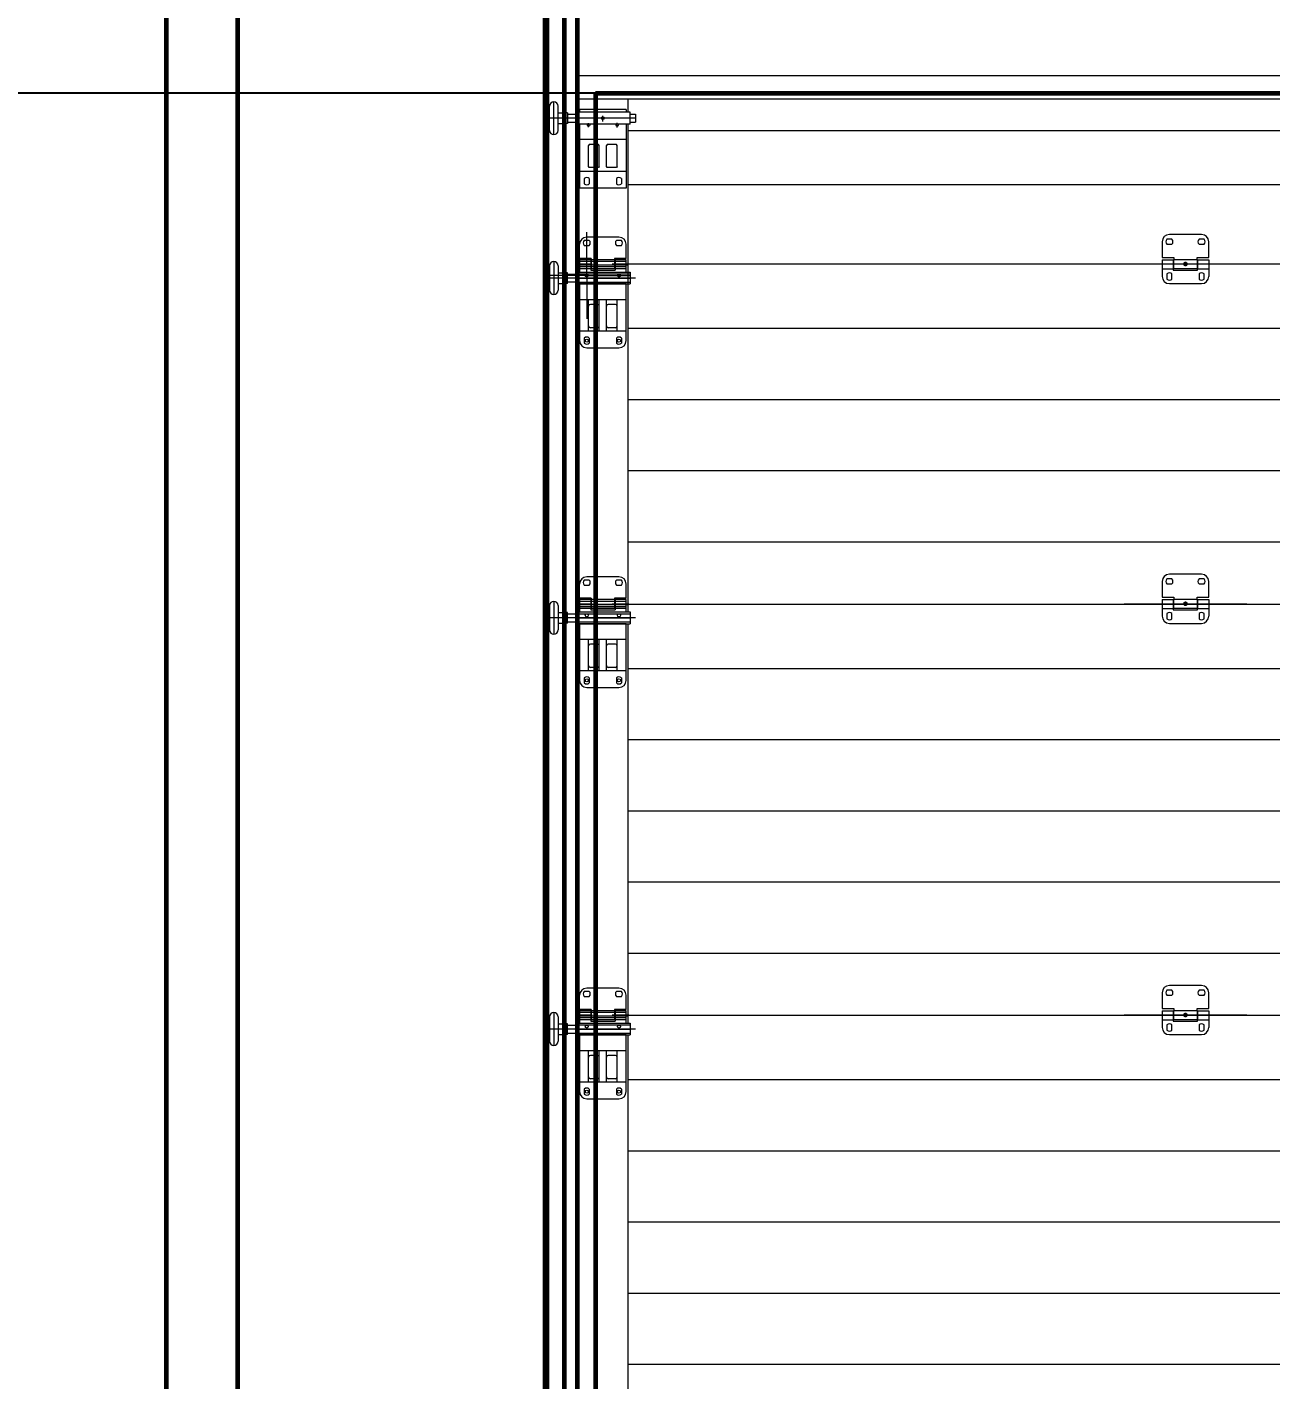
# Model space of a CAD drawing. Header units: millimetres. Extents: x 0 to 1680, y 0 to 594.
# Drawn here: x 220.8 to 286, y 412 to 482.9 of the extents above; entities that cross this region are included whole.
import ezdxf

# ---------------------------------------------------------------- set-up
doc = ezdxf.new("R2010")
doc.units = ezdxf.units.MM
for name, pattern in [('K5LT_AXLED', [19.5, 15, -1.5, 1.5, -1.5]), ('K5LT_BASIC', [0]), ('K5LT_THIN', [0]), ('K5LT_THIN_INCLUDED_TO_HATCHING', [0])]:
    doc.linetypes.add(name, pattern=pattern)
doc.layers.add('Системный слой', color=7, linetype='Continuous')
doc.styles.add('KDIMTEXTSTYLE', font='GOST_AU.SHX', dxfattribs={"width": 0.96, "oblique": 15, "height": 5})
doc.dimstyles.new('KDIMSTYLE (0.03)', dxfattribs={"dimtxt": 5, "dimasz": 1, "dimexe": 2, "dimexo": 0, "dimgap": 1, "dimtad": 1, "dimlfac": 40, "dimtxsty": 'KDIMTEXTSTYLE', "dimsah": 1, "dimcen": 0, "dimdle": 1, "dimadec": 0, "dimazin": 0, "dimtfac": 0.667, "dimtmove": 0, "dimatfit": 3, "dimfxl": 1, "dimtvp": 1, "dimtolj": 1, "dimtzin": 0, "dimarcsym": 0})

# ---------------------------------------------------------------- blocks, each defined once
blk = doc.blocks.new('KDIMARROW_01')
at = {"layer": 'Системный слой'}
blk.add_hatch(color=0, dxfattribs=at).paths.add_polyline_path([(0, 0), (-5, 0.658), (-4.5, 0), (-5, -0.658)])
at = {"layer": 'Системный слой', "color": 0, "linetype": 'K5LT_THIN', "lineweight": 18}
for p, q in [((-4.5, 0), (-5, 0.658)), ((-5, 0.658), (0, 0)), ((0, 0), (-5, -0.658)), ((-5, -0.658), (-4.5, 0)), ((0, 0), (-1, 0))]:
    blk.add_line(p, q, dxfattribs=at)
blk = doc.blocks.new('U40')
at = {"layer": 'Системный слой', "color": 30, "linetype": 'K5LT_AXLED', "lineweight": 18, "true_color": 0xff8000}
for q in [(250.138, 472.185), (247.872, 469.918), (252.405, 469.918), (250.138, 467.652)]:
    blk.add_line((250.138, 469.918), q, dxfattribs=at)
blk = doc.blocks.new('U818')
at = {"layer": 'Системный слой', "color": 7, "linetype": 'K5LT_THIN_INCLUDED_TO_HATCHING', "lineweight": 18}
for p, q in [((250.795, 449.192), (250.795, 450.835)), ((251.17, 449.192), (251.17, 450.835))]:
    blk.add_line(p, q, dxfattribs=at)
blk = doc.blocks.new('U819')
at = {"layer": 'Системный слой', "color": 7, "linetype": 'K5LT_THIN_INCLUDED_TO_HATCHING', "lineweight": 18}
for p, q in [((250.232, 449.192), (250.232, 450.835)), ((251.732, 449.192), (251.732, 450.835))]:
    blk.add_line(p, q, dxfattribs=at)
blk = doc.blocks.new('U817')
at = {"layer": 'Системный слой', "color": 7, "linetype": 'K5LT_THIN_INCLUDED_TO_HATCHING', "lineweight": 18}
for p, q in [((251.826, 454.121), (250.138, 454.121)), ((249.763, 452.996), (249.763, 453.746)), ((250.272, 453.953), (250.004, 453.953)), ((250.004, 453.69), (250.272, 453.69)), ((251.96, 453.953), (251.692, 453.953)), ((251.692, 453.69), (251.96, 453.69)), ((252.201, 452.996), (252.201, 453.746)), ((248.188, 452.612), (248.188, 451.337)), ((248.413, 452.837), (248.413, 451.112)), ((248.638, 452.612), (248.638, 451.337)), ((250.43, 452.696), (249.581, 452.696)), ((249.651, 452.668), (252.276, 452.668)), ((250.363, 452.996), (249.763, 452.996)), ((249.763, 452.931), (249.763, 452.284)), ((250.345, 452.931), (249.763, 452.931)), ((250.345, 452.837), (249.763, 452.837)), ((250.345, 452.556), (249.763, 452.556)), ((250.345, 452.931), (250.345, 452.384)), ((252.201, 452.837), (250.345, 452.837)), ((250.363, 452.837), (250.345, 452.837)), ((252.201, 452.556), (250.345, 452.556)), ((250.363, 452.556), (250.345, 452.556)), ((250.363, 452.996), (250.363, 452.462)), ((251.601, 452.931), (250.363, 452.931)), ((252.342, 452.696), (251.476, 452.696)), ((252.201, 452.996), (251.601, 452.996)), ((251.601, 452.996), (251.601, 452.462)), ((251.62, 452.837), (251.601, 452.837)), ((251.62, 452.556), (251.601, 452.556)), ((252.201, 452.931), (251.62, 452.931)), ((251.62, 452.931), (251.62, 452.384)), ((252.201, 452.284), (252.201, 452.931)), ((252.688, 451.975), (248.188, 451.975)), ((248.638, 452.256), (248.882, 452.256)), ((249.126, 452.256), (248.882, 452.256)), ((249.126, 451.693), (249.126, 452.256)), ((249.126, 452.181), (249.557, 452.181)), ((249.557, 452.284), (249.557, 451.665)), ((249.557, 452.284), (252.407, 452.284)), ((249.557, 452.19), (252.407, 452.19)), ((249.557, 451.975), (252.407, 451.975)), ((250.345, 452.462), (249.763, 452.462)), ((250.345, 452.384), (251.62, 452.384)), ((251.601, 452.462), (250.363, 452.462)), ((252.201, 452.462), (251.62, 452.462)), ((252.407, 452.284), (252.407, 451.665)), ((248.638, 451.693), (248.882, 451.693)), ((249.126, 451.693), (248.882, 451.693)), ((249.126, 451.768), (249.557, 451.768)), ((249.557, 451.759), (252.407, 451.759)), ((249.557, 451.665), (252.407, 451.665)), ((252.201, 451.665), (249.763, 451.665)), ((249.763, 451.665), (249.763, 448.693)), ((252.201, 448.693), (252.201, 451.665)), ((252.201, 450.835), (249.763, 450.835)), ((250.701, 450.597), (250.326, 450.597)), ((251.638, 450.597), (251.263, 450.597)), ((252.201, 449.192), (249.763, 449.192)), ((250.701, 449.373), (250.326, 449.373)), ((251.638, 449.373), (251.263, 449.373)), ((250.007, 448.827), (250.007, 448.559)), ((250.138, 448.318), (251.826, 448.318)), ((250.27, 448.827), (250.27, 448.559)), ((251.695, 448.827), (251.695, 448.559)), ((251.957, 448.827), (251.957, 448.559))]:
    blk.add_line(p, q, dxfattribs=at)
for centre in [(250.138, 452.106), (251.826, 452.106), (250.138, 448.693), (251.826, 448.693)]:
    blk.add_circle(centre, 0.0788, dxfattribs=at)
for centre, radius, start, end in [((250.138, 453.746), 0.375, 90, 180), ((251.826, 453.746), 0.375, 0, 90), ((250.138, 453.821), 0.187, 135.573, 224.427), ((250.138, 453.821), 0.187, 315.573, 44.427), ((251.826, 453.821), 0.187, 135.573, 224.427), ((251.826, 453.821), 0.187, 315.573, 44.427), ((248.413, 452.612), 0.225, 0, 180), ((248.413, 451.337), 0.225, 180, 0), ((248.413, 451.337), 0.225, 180, 0), ((250.326, 450.503), 0.0937, 90, 180), ((250.701, 450.503), 0.0938, 0, 90), ((251.263, 450.503), 0.0937, 90, 180), ((251.638, 450.503), 0.0938, 0, 90), ((250.326, 449.467), 0.0938, 180, 270), ((250.701, 449.467), 0.0938, 270, 0), ((251.263, 449.467), 0.0938, 180, 270), ((251.638, 449.467), 0.0938, 270, 0), ((250.138, 448.693), 0.375, 180, 270), ((250.138, 448.693), 0.188, 45.573, 134.427), ((250.138, 448.693), 0.187, 225.573, 314.427), ((251.826, 448.693), 0.188, 45.573, 134.427), ((251.826, 448.693), 0.187, 225.573, 314.427), ((251.826, 448.693), 0.375, 270, 0)]:
    blk.add_arc(centre, radius, start, end, dxfattribs=at)
at = {"layer": 'Системный слой'}
for name in ['U819', 'U818']:
    blk.add_blockref(name, (0, 0), dxfattribs=at)
blk = doc.blocks.new('U821')
at = {"layer": 'Системный слой', "color": 7, "linetype": 'K5LT_THIN_INCLUDED_TO_HATCHING', "lineweight": 18}
for p, q in [((250.795, 427.629), (250.795, 429.273)), ((251.17, 427.629), (251.17, 429.273))]:
    blk.add_line(p, q, dxfattribs=at)
blk = doc.blocks.new('U822')
at = {"layer": 'Системный слой', "color": 7, "linetype": 'K5LT_THIN_INCLUDED_TO_HATCHING', "lineweight": 18}
for p, q in [((250.232, 427.629), (250.232, 429.273)), ((251.732, 427.629), (251.732, 429.273))]:
    blk.add_line(p, q, dxfattribs=at)
blk = doc.blocks.new('U820')
at = {"layer": 'Системный слой', "color": 7, "linetype": 'K5LT_THIN_INCLUDED_TO_HATCHING', "lineweight": 18}
for p, q in [((249.763, 431.434), (249.763, 432.184)), ((250.272, 432.39), (250.004, 432.39)), ((250.004, 432.128), (250.272, 432.128)), ((251.826, 432.559), (250.138, 432.559)), ((251.96, 432.39), (251.692, 432.39)), ((251.692, 432.128), (251.96, 432.128)), ((252.201, 431.434), (252.201, 432.184)), ((248.413, 431.275), (248.413, 429.55)), ((250.363, 431.434), (249.763, 431.434)), ((249.763, 431.368), (249.763, 430.721)), ((250.345, 431.368), (249.763, 431.368)), ((250.345, 431.275), (249.763, 431.275)), ((250.345, 431.368), (250.345, 430.822)), ((252.201, 431.275), (250.345, 431.275)), ((250.363, 431.275), (250.345, 431.275)), ((250.363, 431.434), (250.363, 430.9)), ((251.601, 431.368), (250.363, 431.368)), ((252.201, 431.434), (251.601, 431.434)), ((251.601, 431.434), (251.601, 430.9)), ((251.62, 431.275), (251.601, 431.275)), ((252.201, 431.368), (251.62, 431.368)), ((251.62, 431.368), (251.62, 430.822)), ((252.201, 430.721), (252.201, 431.368)), ((248.188, 431.05), (248.188, 429.775)), ((248.638, 431.05), (248.638, 429.775)), ((248.638, 430.693), (248.882, 430.693)), ((249.126, 430.693), (248.882, 430.693)), ((249.126, 430.131), (249.126, 430.693)), ((249.126, 430.618), (249.557, 430.618)), ((249.557, 430.721), (249.557, 430.103)), ((249.557, 430.721), (252.407, 430.721)), ((249.557, 430.628), (252.407, 430.628)), ((250.43, 431.134), (249.581, 431.134)), ((249.651, 431.106), (252.276, 431.106)), ((250.345, 430.993), (249.763, 430.993)), ((250.345, 430.9), (249.763, 430.9)), ((252.201, 430.993), (250.345, 430.993)), ((250.363, 430.993), (250.345, 430.993)), ((250.345, 430.822), (251.62, 430.822)), ((251.601, 430.9), (250.363, 430.9)), ((252.342, 431.134), (251.476, 431.134)), ((251.62, 430.993), (251.601, 430.993)), ((252.201, 430.9), (251.62, 430.9)), ((252.407, 430.721), (252.407, 430.103)), ((252.688, 430.412), (248.188, 430.412)), ((248.638, 430.131), (248.882, 430.131)), ((249.126, 430.131), (248.882, 430.131)), ((249.126, 430.206), (249.557, 430.206)), ((249.557, 430.412), (252.407, 430.412)), ((249.557, 430.196), (252.407, 430.196)), ((249.557, 430.103), (252.407, 430.103)), ((252.201, 430.103), (249.763, 430.103)), ((249.763, 430.103), (249.763, 427.131)), ((252.201, 427.131), (252.201, 430.103)), ((252.201, 429.273), (249.763, 429.273)), ((250.701, 429.034), (250.326, 429.034)), ((251.638, 429.034), (251.263, 429.034)), ((250.701, 427.81), (250.326, 427.81)), ((251.638, 427.81), (251.263, 427.81)), ((252.201, 427.629), (249.763, 427.629)), ((250.007, 427.265), (250.007, 426.997)), ((250.27, 427.265), (250.27, 426.997)), ((251.695, 427.265), (251.695, 426.997)), ((251.957, 427.265), (251.957, 426.997)), ((250.138, 426.756), (251.826, 426.756))]:
    blk.add_line(p, q, dxfattribs=at)
for centre in [(250.138, 430.543), (251.826, 430.543), (250.138, 427.131), (251.826, 427.131)]:
    blk.add_circle(centre, 0.0788, dxfattribs=at)
for centre, radius, start, end in [((250.138, 432.184), 0.375, 90, 180), ((250.138, 432.259), 0.187, 135.573, 224.427), ((250.138, 432.259), 0.187, 315.573, 44.427), ((251.826, 432.259), 0.187, 135.573, 224.427), ((251.826, 432.184), 0.375, 0, 90), ((251.826, 432.259), 0.187, 315.573, 44.427), ((248.413, 431.05), 0.225, 0, 180), ((248.413, 429.775), 0.225, 180, 0), ((248.413, 429.775), 0.225, 180, 0), ((250.326, 428.94), 0.0937, 90, 180), ((250.701, 428.94), 0.0938, 0, 90), ((251.263, 428.94), 0.0937, 90, 180), ((251.638, 428.94), 0.0938, 0, 90), ((250.326, 427.904), 0.0938, 180, 270), ((250.701, 427.904), 0.0938, 270, 0), ((251.263, 427.904), 0.0938, 180, 270), ((251.638, 427.904), 0.0938, 270, 0), ((250.138, 427.131), 0.375, 180, 270), ((250.138, 427.131), 0.188, 45.573, 134.427), ((251.826, 427.131), 0.188, 45.573, 134.427), ((251.826, 427.131), 0.375, 270, 0), ((250.138, 427.131), 0.187, 225.573, 314.427), ((251.826, 427.131), 0.187, 225.573, 314.427)]:
    blk.add_arc(centre, radius, start, end, dxfattribs=at)
at = {"layer": 'Системный слой'}
for name in ['U822', 'U821']:
    blk.add_blockref(name, (0, 0), dxfattribs=at)
blk = doc.blocks.new('U827')
at = {"layer": 'Системный слой', "color": 7, "linetype": 'K5LT_THIN_INCLUDED_TO_HATCHING', "lineweight": 18}
for p, q in [((250.795, 467.004), (250.795, 468.648)), ((251.17, 467.004), (251.17, 468.648))]:
    blk.add_line(p, q, dxfattribs=at)
blk = doc.blocks.new('U828')
at = {"layer": 'Системный слой', "color": 7, "linetype": 'K5LT_THIN_INCLUDED_TO_HATCHING', "lineweight": 18}
for p, q in [((250.232, 467.004), (250.232, 468.648)), ((251.732, 467.004), (251.732, 468.648))]:
    blk.add_line(p, q, dxfattribs=at)
blk = doc.blocks.new('U826')
at = {"layer": 'Системный слой', "color": 7, "linetype": 'K5LT_THIN_INCLUDED_TO_HATCHING', "lineweight": 18}
for p, q in [((250.272, 471.765), (250.004, 471.765)), ((251.826, 471.934), (250.138, 471.934)), ((251.96, 471.765), (251.692, 471.765)), ((249.763, 470.809), (249.763, 471.559)), ((250.004, 471.503), (250.272, 471.503)), ((251.692, 471.503), (251.96, 471.503)), ((252.201, 470.809), (252.201, 471.559)), ((248.188, 470.425), (248.188, 469.15)), ((248.413, 470.65), (248.413, 468.925)), ((248.638, 470.425), (248.638, 469.15)), ((250.43, 470.509), (249.581, 470.509)), ((249.651, 470.481), (252.276, 470.481)), ((250.363, 470.809), (249.763, 470.809)), ((249.763, 470.743), (249.763, 470.096)), ((250.345, 470.743), (249.763, 470.743)), ((250.345, 470.65), (249.763, 470.65)), ((250.345, 470.368), (249.763, 470.368)), ((250.345, 470.275), (249.763, 470.275)), ((250.345, 470.743), (250.345, 470.197)), ((252.201, 470.65), (250.345, 470.65)), ((250.363, 470.65), (250.345, 470.65)), ((252.201, 470.368), (250.345, 470.368)), ((250.363, 470.368), (250.345, 470.368)), ((250.363, 470.809), (250.363, 470.275)), ((251.601, 470.743), (250.363, 470.743)), ((251.601, 470.275), (250.363, 470.275)), ((252.342, 470.509), (251.476, 470.509)), ((252.201, 470.809), (251.601, 470.809)), ((251.601, 470.809), (251.601, 470.275)), ((251.62, 470.65), (251.601, 470.65)), ((251.62, 470.368), (251.601, 470.368)), ((252.201, 470.743), (251.62, 470.743)), ((251.62, 470.743), (251.62, 470.197)), ((252.201, 470.275), (251.62, 470.275)), ((252.201, 470.096), (252.201, 470.743)), ((252.688, 469.787), (248.188, 469.787)), ((248.638, 470.068), (248.882, 470.068)), ((249.126, 470.068), (248.882, 470.068)), ((249.126, 469.506), (249.126, 470.068)), ((249.126, 469.993), (249.557, 469.993)), ((249.126, 469.581), (249.557, 469.581)), ((249.557, 470.096), (249.557, 469.478)), ((249.557, 470.096), (252.407, 470.096)), ((249.557, 470.003), (252.407, 470.003)), ((249.557, 469.787), (252.407, 469.787)), ((249.557, 469.571), (252.407, 469.571)), ((250.345, 470.197), (251.62, 470.197)), ((252.407, 470.096), (252.407, 469.478)), ((248.638, 469.506), (248.882, 469.506)), ((249.126, 469.506), (248.882, 469.506)), ((249.557, 469.478), (252.407, 469.478)), ((252.201, 469.478), (249.763, 469.478)), ((249.763, 469.478), (249.763, 466.506)), ((252.201, 466.506), (252.201, 469.478)), ((252.201, 468.648), (249.763, 468.648)), ((250.701, 468.409), (250.326, 468.409)), ((251.638, 468.409), (251.263, 468.409)), ((252.201, 467.004), (249.763, 467.004)), ((250.701, 467.185), (250.326, 467.185)), ((251.638, 467.185), (251.263, 467.185)), ((250.007, 466.64), (250.007, 466.372)), ((250.138, 466.131), (251.826, 466.131)), ((250.27, 466.64), (250.27, 466.372)), ((251.695, 466.64), (251.695, 466.372)), ((251.957, 466.64), (251.957, 466.372))]:
    blk.add_line(p, q, dxfattribs=at)
for centre in [(250.138, 469.918), (251.826, 469.918), (250.138, 466.506), (251.826, 466.506)]:
    blk.add_circle(centre, 0.0788, dxfattribs=at)
for centre, radius, start, end in [((250.138, 471.559), 0.375, 90, 180), ((250.138, 471.634), 0.187, 135.573, 224.427), ((250.138, 471.634), 0.187, 315.573, 44.427), ((251.826, 471.634), 0.187, 135.573, 224.427), ((251.826, 471.559), 0.375, 0, 90), ((251.826, 471.634), 0.187, 315.573, 44.427), ((248.413, 470.425), 0.225, 0, 180), ((248.413, 469.15), 0.225, 180, 0), ((248.413, 469.15), 0.225, 180, 0), ((250.326, 468.315), 0.0937, 90, 180), ((250.701, 468.315), 0.0938, 0, 90), ((251.263, 468.315), 0.0937, 90, 180), ((251.638, 468.315), 0.0938, 0, 90), ((250.326, 467.279), 0.0938, 180, 270), ((250.701, 467.279), 0.0938, 270, 0), ((251.263, 467.279), 0.0938, 180, 270), ((251.638, 467.279), 0.0938, 270, 0), ((250.138, 466.506), 0.375, 180, 270), ((250.138, 466.506), 0.188, 45.573, 134.427), ((250.138, 466.506), 0.187, 225.573, 314.427), ((251.826, 466.506), 0.188, 45.573, 134.427), ((251.826, 466.506), 0.187, 225.573, 314.427), ((251.826, 466.506), 0.375, 270, 0)]:
    blk.add_arc(centre, radius, start, end, dxfattribs=at)
at = {"layer": 'Системный слой'}
for name in ['U828', 'U827']:
    blk.add_blockref(name, (0, 0), dxfattribs=at)

msp = doc.modelspace()

# ---------------------------------------------------------------- linework, layer by layer
at = {"layer": 'Системный слой', "color": 5, "linetype": 'K5LT_BASIC', "lineweight": 60, "true_color": 0x0000ff}
for p, q in [((228.0884, 576.26284), (228.0884, 381.97534)), ((231.8384, 385.72534), (231.8384, 572.51284)), ((247.9634, 389.93578), (247.9634, 565.95034)), ((248.0384, 565.95034), (248.0384, 389.93578)), ((248.9759, 390.02559), (248.9759, 565.95034)), ((249.6509, 390.02559), (249.6509, 565.95034)), ((250.5884, 479.47534), (344.3384, 479.47534)), ((250.5884, 479.47534), (250.5884, 385.72534))]:
    msp.add_line(p, q, dxfattribs=at)
at = {"layer": 'Системный слой', "color": 7, "linetype": 'K5LT_THIN_INCLUDED_TO_HATCHING', "lineweight": 18}
for p, q in [((249.6509, 480.41287), (261.10538, 480.41284)), ((249.6509, 480.41287), (249.6509, 452.28396)), ((261.10538, 480.41284), (327.22852, 480.41284)), ((248.1884, 477.53145), (248.1884, 478.80645)), ((248.4134, 477.30645), (248.4134, 479.03145)), ((248.6384, 477.53145), (248.6384, 478.80645)), ((249.6509, 479.17534), (261.10538, 479.17534)), ((252.31447, 478.48786), (252.31447, 479.17534)), ((261.10538, 479.17534), (327.22852, 479.17534)), ((252.6884, 478.16895), (248.1884, 478.16895)), ((248.6384, 478.4502), (248.9759, 478.4502)), ((249.1259, 478.4502), (248.9759, 478.4502)), ((249.1259, 478.4502), (249.1259, 477.8877)), ((249.1259, 478.3752), (249.55715, 478.3752)), ((252.40715, 478.48786), (249.55715, 478.48786)), ((249.55715, 477.85004), (249.55715, 478.48786)), ((249.7634, 478.61879), (249.7634, 478.48786)), ((252.2009, 478.61879), (249.7634, 478.61879)), ((250.98215, 478.00347), (250.98215, 478.29962)), ((252.2009, 478.61879), (252.2009, 478.48786)), ((252.40715, 477.85004), (252.40715, 478.48786)), ((252.40715, 478.3752), (252.6884, 478.3752)), ((252.6884, 478.3752), (252.6884, 477.9627)), ((248.6384, 477.8877), (248.9759, 477.8877)), ((249.1259, 477.8877), (248.9759, 477.8877)), ((249.1259, 477.9627), (249.55715, 477.9627)), ((252.40715, 477.85004), (249.55715, 477.85004)), ((249.7634, 477.85004), (249.7634, 474.49379)), ((250.23215, 477.70384), (250.23215, 477.91546)), ((251.73215, 477.68955), (251.73215, 477.93169)), ((252.2009, 477.85004), (252.2009, 474.49379)), ((342.64177, 477.50733), (252.30427, 477.50733)), ((252.31447, 452.28396), (252.31447, 477.85004)), ((252.40715, 477.9627), (252.6884, 477.9627)), ((252.2009, 477.04415), (249.7634, 477.04415)), ((252.2009, 477.04415), (249.7634, 477.04415)), ((250.26965, 476.78257), (250.23215, 476.74507)), ((250.23215, 475.62775), (250.23215, 476.74507)), ((250.75715, 476.78257), (250.26965, 476.78257)), ((250.79465, 476.74507), (250.75715, 476.78257)), ((250.79465, 475.62775), (250.79465, 476.74507)), ((251.20715, 476.78257), (251.16965, 476.74507)), ((251.16965, 475.62775), (251.16965, 476.74507)), ((251.69465, 476.78257), (251.20715, 476.78257)), ((251.73215, 476.74507), (251.69465, 476.78257)), ((251.73215, 475.62775), (251.73215, 476.74507)), ((252.2009, 475.37932), (249.7634, 475.37932)), ((250.26965, 475.59025), (250.23215, 475.62775)), ((250.75715, 475.59025), (250.26965, 475.59025)), ((250.79465, 475.62775), (250.75715, 475.59025)), ((251.20715, 475.59025), (251.16965, 475.62775)), ((251.69465, 475.59025), (251.20715, 475.59025)), ((251.73215, 475.62775), (251.69465, 475.59025)), ((250.00715, 475.00269), (250.00715, 474.73489)), ((250.26965, 475.00269), (250.26965, 474.73489)), ((251.69465, 475.00269), (251.69465, 474.73489)), ((251.95715, 475.00269), (251.95715, 474.73489)), ((342.64177, 474.67608), (252.30427, 474.67608)), ((252.2009, 474.49379), (249.7634, 474.49379)), ((249.6509, 473.22771), (249.6509, 465.70616)), ((280.30715, 471.69396), (280.30715, 470.86896)), ((280.81605, 471.82521), (280.54825, 471.82521)), ((282.36965, 472.06896), (280.68215, 472.06896)), ((282.50355, 471.82521), (282.23575, 471.82521)), ((282.74465, 470.86896), (282.74465, 471.69396)), ((280.54825, 471.56271), (280.81605, 471.56271)), ((282.23575, 471.56271), (282.50355, 471.56271)), ((248.1884, 470.42459), (248.1884, 469.14959)), ((248.4134, 470.64959), (248.4134, 468.92459)), ((248.6384, 470.42459), (248.6384, 469.14959)), ((342.68, 470.50896), (252.3425, 470.50896)), ((280.30715, 470.86896), (280.90715, 470.86896)), ((280.30715, 470.74334), (280.30715, 470.27459)), ((280.30715, 470.74334), (280.8884, 470.74334)), ((280.30715, 470.27459), (280.8884, 470.27459)), ((280.30715, 470.27459), (280.30715, 469.87146)), ((280.8884, 470.74334), (280.8884, 470.27459)), ((280.90715, 470.64021), (280.8884, 470.64021)), ((280.90715, 470.37771), (280.8884, 470.37771)), ((280.8884, 470.27459), (280.8884, 470.20896)), ((280.90715, 470.86896), (280.90715, 470.74896)), ((280.90715, 470.26896), (280.90715, 470.74896)), ((282.14465, 470.74896), (280.90715, 470.74896)), ((282.14465, 470.86896), (282.74465, 470.86896)), ((282.14465, 470.74896), (282.14465, 470.86896)), ((282.14465, 470.74896), (282.14465, 470.26896)), ((282.1634, 470.64021), (282.14465, 470.64021)), ((282.1634, 470.37771), (282.14465, 470.37771)), ((282.1634, 470.74334), (282.74465, 470.74334)), ((282.1634, 470.74334), (282.1634, 470.27459)), ((282.1634, 470.27459), (282.74465, 470.27459)), ((282.1634, 470.20896), (282.1634, 470.27459)), ((282.74465, 470.74334), (282.74465, 470.27459)), ((282.74465, 470.27459), (282.74465, 469.87146)), ((252.6884, 469.78709), (248.1884, 469.78709)), ((248.6384, 470.06834), (248.88215, 470.06834)), ((249.1259, 470.06834), (248.88215, 470.06834)), ((249.1259, 469.50584), (249.1259, 470.06834)), ((249.1259, 469.99334), (249.55715, 469.99334)), ((249.1259, 469.58084), (249.55715, 469.58084)), ((280.5509, 470.00536), (280.5509, 469.73756)), ((280.8134, 469.73756), (280.8134, 470.00536)), ((280.8884, 470.20896), (282.1634, 470.20896)), ((282.14465, 470.26896), (280.90715, 470.26896)), ((282.2384, 470.00536), (282.2384, 469.73756)), ((282.5009, 469.73756), (282.5009, 470.00536)), ((248.6384, 469.50584), (248.88215, 469.50584)), ((249.1259, 469.50584), (248.88215, 469.50584)), ((280.68215, 469.49646), (282.36965, 469.49646)), ((342.64177, 467.13858), (252.30427, 467.13858)), ((342.64177, 463.40733), (252.30427, 463.40733)), ((342.64177, 459.67608), (252.30427, 459.67608)), ((342.64177, 455.94483), (252.30427, 455.94483)), ((342.64177, 455.94483), (252.30427, 455.94483)), ((280.81605, 454.01271), (280.54825, 454.01271)), ((282.36965, 454.25646), (280.68215, 454.25646)), ((282.50355, 454.01271), (282.23575, 454.01271)), ((280.30715, 453.88146), (280.30715, 453.05646)), ((280.54825, 453.75021), (280.81605, 453.75021)), ((282.23575, 453.75021), (282.50355, 453.75021)), ((282.74465, 453.05646), (282.74465, 453.88146)), ((249.6509, 452.69646), (342.64982, 452.69646)), ((280.30715, 453.05646), (280.90715, 453.05646)), ((280.30715, 452.93084), (280.30715, 452.46209)), ((280.30715, 452.93084), (280.8884, 452.93084)), ((280.8884, 452.93084), (280.8884, 452.46209)), ((280.90715, 452.82771), (280.8884, 452.82771)), ((280.90715, 452.56521), (280.8884, 452.56521)), ((280.90715, 453.05646), (280.90715, 452.93646)), ((280.90715, 452.45646), (280.90715, 452.93646)), ((282.14465, 452.93646), (280.90715, 452.93646)), ((282.14465, 453.05646), (282.74465, 453.05646)), ((282.14465, 452.93646), (282.14465, 453.05646)), ((282.14465, 452.93646), (282.14465, 452.45646)), ((282.1634, 452.82771), (282.14465, 452.82771)), ((282.1634, 452.56521), (282.14465, 452.56521)), ((282.1634, 452.93084), (282.74465, 452.93084)), ((282.1634, 452.93084), (282.1634, 452.46209)), ((282.74465, 452.93084), (282.74465, 452.46209)), ((280.30715, 452.46209), (280.8884, 452.46209)), ((280.30715, 452.46209), (280.30715, 452.05896)), ((280.5509, 452.19286), (280.5509, 451.92506)), ((280.8134, 451.92506), (280.8134, 452.19286)), ((280.8884, 452.46209), (280.8884, 452.39646)), ((280.8884, 452.39646), (282.1634, 452.39646)), ((282.14465, 452.45646), (280.90715, 452.45646)), ((282.1634, 452.46209), (282.74465, 452.46209)), ((282.1634, 452.39646), (282.1634, 452.46209)), ((282.2384, 452.19286), (282.2384, 451.92506)), ((282.5009, 451.92506), (282.5009, 452.19286)), ((282.74465, 452.46209), (282.74465, 452.05896)), ((249.6509, 451.66521), (249.6509, 444.14366)), ((252.31447, 430.72146), (252.31447, 451.66521)), ((280.68215, 451.68396), (282.36965, 451.68396)), ((342.64177, 449.30733), (252.30427, 449.30733)), ((342.64177, 445.57608), (252.30427, 445.57608)), ((249.6509, 444.14366), (249.6509, 394.53396)), ((342.64177, 441.84483), (252.30427, 441.84483)), ((342.64177, 438.11358), (252.30427, 438.11358)), ((342.64177, 434.38233), (252.30427, 434.38233)), ((282.36965, 432.69396), (280.68215, 432.69396)), ((280.30715, 432.31896), (280.30715, 431.49396)), ((280.81605, 432.45021), (280.54825, 432.45021)), ((280.54825, 432.18771), (280.81605, 432.18771)), ((282.50355, 432.45021), (282.23575, 432.45021)), ((282.23575, 432.18771), (282.50355, 432.18771)), ((282.74465, 431.49396), (282.74465, 432.31896)), ((248.4134, 431.27459), (248.4134, 429.54959)), ((280.30715, 431.49396), (280.90715, 431.49396)), ((280.30715, 431.36834), (280.30715, 430.89959)), ((280.30715, 431.36834), (280.8884, 431.36834)), ((280.8884, 431.36834), (280.8884, 430.89959)), ((280.90715, 431.26521), (280.8884, 431.26521)), ((280.90715, 431.49396), (280.90715, 431.37396)), ((280.90715, 430.89396), (280.90715, 431.37396)), ((282.14465, 431.37396), (280.90715, 431.37396)), ((282.14465, 431.49396), (282.74465, 431.49396)), ((282.14465, 431.37396), (282.14465, 431.49396)), ((282.14465, 431.37396), (282.14465, 430.89396)), ((282.1634, 431.26521), (282.14465, 431.26521)), ((282.1634, 431.36834), (282.74465, 431.36834)), ((282.1634, 431.36834), (282.1634, 430.89959)), ((282.74465, 431.36834), (282.74465, 430.89959)), ((248.1884, 431.04959), (248.1884, 429.77459)), ((248.6384, 431.04959), (248.6384, 429.77459)), ((248.6384, 430.69334), (248.88215, 430.69334)), ((249.1259, 430.69334), (248.88215, 430.69334)), ((249.1259, 430.13084), (249.1259, 430.69334)), ((249.1259, 430.61834), (249.55715, 430.61834)), ((252.31447, 431.13396), (342.64982, 431.13396)), ((280.30715, 430.89959), (280.8884, 430.89959)), ((280.30715, 430.89959), (280.30715, 430.49646)), ((280.5509, 430.63036), (280.5509, 430.36256)), ((280.8134, 430.36256), (280.8134, 430.63036)), ((280.90715, 431.00271), (280.8884, 431.00271)), ((280.8884, 430.89959), (280.8884, 430.83396)), ((280.8884, 430.83396), (282.1634, 430.83396)), ((282.14465, 430.89396), (280.90715, 430.89396)), ((282.1634, 431.00271), (282.14465, 431.00271)), ((282.1634, 430.89959), (282.74465, 430.89959)), ((282.1634, 430.83396), (282.1634, 430.89959)), ((282.2384, 430.63036), (282.2384, 430.36256)), ((282.5009, 430.36256), (282.5009, 430.63036)), ((282.74465, 430.89959), (282.74465, 430.49646)), ((252.6884, 430.41209), (248.1884, 430.41209)), ((248.6384, 430.13084), (248.88215, 430.13084)), ((249.1259, 430.13084), (248.88215, 430.13084)), ((249.1259, 430.20584), (249.55715, 430.20584)), ((252.31447, 409.15903), (252.31447, 430.10271)), ((280.68215, 430.12146), (282.36965, 430.12146)), ((342.64177, 427.7449), (252.30427, 427.7449)), ((342.64177, 424.01365), (252.30427, 424.01365)), ((342.64177, 420.2824), (252.30427, 420.2824)), ((342.64177, 416.55115), (252.30427, 416.55115)), ((342.64177, 412.8199), (252.30427, 412.8199))]:
    msp.add_line(p, q, dxfattribs=at)
at = {"layer": 'Системный слой', "color": 30, "linetype": 'K5LT_AXLED', "lineweight": 18, "true_color": 0xff8000}
for p, q in [((284.74465, 470.50896), (278.30715, 470.50896)), ((284.74465, 452.69646), (278.30715, 452.69646)), ((284.74465, 431.13396), (278.30715, 431.13396))]:
    msp.add_line(p, q, dxfattribs=at)
at = {"layer": 'Системный слой', "color": 7, "linetype": 'K5LT_THIN_INCLUDED_TO_HATCHING', "lineweight": 18}
for centre, radius in [((250.98215, 478.16895), 0.075), ((250.1384, 469.91834), 0.07875), ((251.8259, 469.91834), 0.07875)]:
    msp.add_circle(centre, radius, dxfattribs=at)
for centre, radius, start, end in [((248.4134, 478.80645), 0.225, 0, 180), ((248.4134, 478.80645), 0.225, 0, 180), ((248.4134, 477.53145), 0.225, 180, 0), ((250.23215, 477.85004), 0.09375, 180, 0), ((251.73215, 477.85004), 0.09375, 180, 0), ((250.1384, 474.86879), 0.1875, 45.572996, 134.427004), ((250.1384, 474.86879), 0.1875, 225.572996, 314.427004), ((251.8259, 474.86879), 0.1875, 45.572996, 134.427004), ((251.8259, 474.86879), 0.1875, 225.572996, 314.427004), ((280.68215, 471.69396), 0.375, 90, 180), ((280.68215, 471.69396), 0.1875, 135.572996, 224.427004), ((280.68215, 471.69396), 0.1875, 315.572996, 44.427004), ((282.36965, 471.69396), 0.1875, 135.572996, 224.427004), ((282.36965, 471.69396), 0.375, 0, 90), ((282.36965, 471.69396), 0.1875, 315.572996, 44.427004), ((248.4134, 470.42459), 0.225, 0, 180), ((281.58298, 470.52336), 0.13208, 179.9945205, 186.2571), ((281.46872, 470.52336), 0.13218, 353.7452877, 0.00325), ((280.68215, 469.87146), 0.375, 180, 270), ((280.68215, 469.87146), 0.1875, 45.572996, 134.427004), ((280.68215, 469.87146), 0.1875, 225.572996, 314.427004), ((282.36965, 469.87146), 0.1875, 45.572996, 134.427004), ((282.36965, 469.87146), 0.1875, 225.572996, 314.427004), ((282.36965, 469.87146), 0.375, 270, 0), ((248.4134, 469.14959), 0.225, 180, 0), ((248.4134, 469.14959), 0.225, 180, 0), ((280.68215, 453.88146), 0.375, 90, 180), ((280.68215, 453.88146), 0.1875, 135.572996, 224.427004), ((280.68215, 453.88146), 0.1875, 315.572996, 44.427004), ((282.36965, 453.88146), 0.1875, 135.572996, 224.427004), ((282.36965, 453.88146), 0.375, 0, 90), ((282.36965, 453.88146), 0.1875, 315.572996, 44.427004), ((281.58298, 452.71086), 0.13208, 179.9945205, 186.2571), ((281.46872, 452.71086), 0.13218, 353.7452877, 0.00325), ((280.68215, 452.05896), 0.375, 180, 270), ((280.68215, 452.05896), 0.1875, 45.572996, 134.427004), ((280.68215, 452.05896), 0.1875, 225.572996, 314.427004), ((282.36965, 452.05896), 0.1875, 45.572996, 134.427004), ((282.36965, 452.05896), 0.1875, 225.572996, 314.427004), ((282.36965, 452.05896), 0.375, 270, 0), ((280.68215, 432.31896), 0.375, 90, 180), ((282.36965, 432.31896), 0.375, 0, 90), ((280.68215, 432.31896), 0.1875, 135.572996, 224.427004), ((280.68215, 432.31896), 0.1875, 315.572996, 44.427004), ((282.36965, 432.31896), 0.1875, 135.572996, 224.427004), ((282.36965, 432.31896), 0.1875, 315.572996, 44.427004), ((248.4134, 431.04959), 0.225, 0, 180), ((280.68215, 430.49646), 0.1875, 45.572996, 134.427004), ((281.58298, 431.14836), 0.13208, 179.9945205, 186.2571), ((281.46872, 431.14836), 0.13218, 353.7452877, 0.00325), ((282.36965, 430.49646), 0.1875, 45.572996, 134.427004), ((280.68215, 430.49646), 0.375, 180, 270), ((280.68215, 430.49646), 0.1875, 225.572996, 314.427004), ((282.36965, 430.49646), 0.1875, 225.572996, 314.427004), ((282.36965, 430.49646), 0.375, 270, 0), ((248.4134, 429.77459), 0.225, 180, 0), ((248.4134, 429.77459), 0.225, 180, 0)]:
    msp.add_arc(centre, radius, start, end, dxfattribs=at)
for points, knots in [([(281.4509, 470.52337), (281.4509, 470.52738), (281.45125, 470.53509), (281.45277, 470.54633), (281.45519, 470.55699), (281.45858, 470.5673), (281.46294, 470.57711), (281.46829, 470.58627), (281.47459, 470.5946), (281.48173, 470.60187), (281.48955, 470.60792), (281.49783, 470.61266), (281.50638, 470.61606), (281.51574, 470.61835), (281.52229, 470.61891), (281.5259, 470.61891)], [0, 0, 0, 0, 1.2301219, 2.36914821, 3.51934198, 4.68752495, 5.87975074, 7.09950522, 8.34457177, 9.60486397, 10.86469317, 12.11051329, 13.33326664, 14.53004824, 16, 16, 16, 16]), ([(281.45094, 470.51987), (281.45101, 470.52149), (281.4514, 470.52558), (281.45284, 470.53206), (281.4556, 470.53917), (281.4595, 470.54599), (281.46458, 470.55241), (281.47082, 470.55831), (281.47816, 470.56355), (281.48646, 470.56797), (281.4955, 470.57147), (281.50502, 470.57399), (281.51519, 470.57559), (281.5222, 470.57596), (281.5259, 470.57596)], [0, 0, 0, 0, 0.78335512, 1.98280873, 3.19371922, 4.42380575, 5.67987518, 6.96579334, 8.27922702, 9.60946421, 10.94169951, 12.26029596, 13.55505442, 15, 15, 15, 15]), ([(281.60011, 470.50896), (281.59955, 470.50383), (281.59805, 470.49505), (281.59467, 470.48305), (281.59069, 470.4728), (281.58574, 470.46309), (281.57981, 470.45412), (281.57298, 470.44611), (281.56541, 470.43927), (281.55728, 470.43375), (281.5488, 470.42962), (281.54013, 470.42685), (281.53137, 470.42541), (281.52261, 470.42525), (281.5139, 470.42637), (281.50529, 470.42876), (281.49688, 470.43246), (281.48875, 470.4375), (281.48105, 470.4439), (281.47396, 470.45158), (281.46768, 470.46039), (281.46236, 470.47007), (281.45805, 470.48037), (281.45477, 470.49106), (281.45276, 470.50065), (281.45194, 470.50666), (281.45168, 470.50896)], [0, 0, 0, 0, 1.47611818, 2.55430392, 3.6526658, 4.77572636, 5.92401931, 7.09121329, 8.2643335, 9.42888531, 10.57533137, 11.70190697, 12.81273907, 13.91477178, 15.01587021, 16.1239247, 17.24609697, 18.38735284, 19.54776848, 20.71994598, 21.89019119, 23.04431364, 24.16639063, 25.262776, 26.33746256, 27, 27, 27, 27]), ([(281.60011, 470.50896), (281.59976, 470.507), (281.59869, 470.50259), (281.59608, 470.49586), (281.59212, 470.48891), (281.587, 470.48233), (281.58072, 470.47626), (281.57335, 470.47085), (281.56501, 470.46627), (281.55595, 470.46263), (281.54639, 470.46002), (281.53657, 470.45844), (281.52665, 470.45786), (281.51675, 470.45829), (281.50699, 470.4597), (281.49747, 470.46211), (281.48836, 470.46554), (281.47988, 470.46996), (281.47225, 470.47528), (281.46567, 470.48136), (281.46027, 470.48802), (281.45609, 470.49507), (281.45325, 470.50209), (281.45208, 470.50677), (281.45168, 470.50896)], [0, 0, 0, 0, 0.8563587, 1.94372524, 3.04860189, 4.17698007, 5.33218722, 6.51182415, 7.70618239, 8.90138628, 10.08597193, 11.25578561, 12.41386834, 13.56732553, 14.72447112, 15.89262134, 17.07545665, 18.26988315, 19.46520048, 20.64731114, 21.80547891, 22.93635435, 24.04291695, 25, 25, 25, 25]), ([(281.5259, 470.61891), (281.52878, 470.61891), (281.53457, 470.61851), (281.54318, 470.61673), (281.55166, 470.61371), (281.55991, 470.60941), (281.5678, 470.6038), (281.57513, 470.59691), (281.58172, 470.58887), (281.5874, 470.57986), (281.59212, 470.57007), (281.59582, 470.55971), (281.59853, 470.54895), (281.60042, 470.53684), (281.6009, 470.52823), (281.6009, 470.52337)], [0, 0, 0, 0, 1.17454216, 2.35789311, 3.55539901, 4.77535647, 6.01574012, 7.27324701, 8.5257685, 9.76652118, 10.98343891, 12.18162379, 13.35452857, 14.50792403, 16, 16, 16, 16]), ([(281.5259, 470.57596), (281.52916, 470.57596), (281.53571, 470.57565), (281.54542, 470.57426), (281.5549, 470.5719), (281.56397, 470.56858), (281.57239, 470.5643), (281.57992, 470.55916), (281.5864, 470.55329), (281.59171, 470.54684), (281.59583, 470.53994), (281.59875, 470.53275), (281.60034, 470.52602), (281.60077, 470.5217), (281.60085, 470.51987)], [0, 0, 0, 0, 1.27543042, 2.56024292, 3.85947172, 5.17886757, 6.50976448, 7.83098291, 9.13677211, 10.41544752, 11.67397692, 12.90570803, 14.11763282, 15, 15, 15, 15]), ([(281.4509, 452.71087), (281.4509, 452.71488), (281.45125, 452.72259), (281.45277, 452.73383), (281.45519, 452.74449), (281.45858, 452.7548), (281.46294, 452.76461), (281.46829, 452.77377), (281.47459, 452.7821), (281.48173, 452.78937), (281.48955, 452.79542), (281.49783, 452.80016), (281.50638, 452.80356), (281.51574, 452.80585), (281.52229, 452.80641), (281.5259, 452.80641)], [0, 0, 0, 0, 1.2301219, 2.36914821, 3.51934198, 4.68752495, 5.87975074, 7.09950522, 8.34457177, 9.60486397, 10.86469317, 12.11051329, 13.33326664, 14.53004824, 16, 16, 16, 16]), ([(281.45094, 452.70737), (281.45101, 452.70899), (281.4514, 452.71308), (281.45284, 452.71956), (281.4556, 452.72667), (281.4595, 452.73349), (281.46458, 452.73991), (281.47082, 452.74581), (281.47816, 452.75105), (281.48646, 452.75547), (281.4955, 452.75897), (281.50502, 452.76149), (281.51519, 452.76309), (281.5222, 452.76346), (281.5259, 452.76346)], [0, 0, 0, 0, 0.78335512, 1.98280873, 3.19371922, 4.42380575, 5.67987518, 6.96579334, 8.27922702, 9.60946421, 10.94169951, 12.26029596, 13.55505442, 15, 15, 15, 15]), ([(281.60011, 452.69646), (281.59955, 452.69133), (281.59805, 452.68255), (281.59467, 452.67055), (281.59069, 452.6603), (281.58574, 452.65059), (281.57981, 452.64162), (281.57298, 452.63361), (281.56541, 452.62677), (281.55728, 452.62125), (281.5488, 452.61712), (281.54013, 452.61435), (281.53137, 452.61291), (281.52261, 452.61275), (281.5139, 452.61387), (281.50529, 452.61626), (281.49688, 452.61996), (281.48875, 452.625), (281.48105, 452.6314), (281.47396, 452.63908), (281.46768, 452.64789), (281.46236, 452.65757), (281.45805, 452.66787), (281.45477, 452.67856), (281.45276, 452.68815), (281.45194, 452.69416), (281.45168, 452.69646)], [0, 0, 0, 0, 1.47611818, 2.55430392, 3.6526658, 4.77572636, 5.92401931, 7.09121329, 8.2643335, 9.42888531, 10.57533137, 11.70190697, 12.81273907, 13.91477178, 15.01587021, 16.1239247, 17.24609697, 18.38735284, 19.54776848, 20.71994598, 21.89019119, 23.04431364, 24.16639063, 25.262776, 26.33746256, 27, 27, 27, 27]), ([(281.60011, 452.69646), (281.59976, 452.6945), (281.59869, 452.69009), (281.59608, 452.68336), (281.59212, 452.67641), (281.587, 452.66983), (281.58072, 452.66376), (281.57335, 452.65835), (281.56501, 452.65377), (281.55595, 452.65013), (281.54639, 452.64752), (281.53657, 452.64594), (281.52665, 452.64536), (281.51675, 452.64579), (281.50699, 452.6472), (281.49747, 452.64961), (281.48836, 452.65304), (281.47988, 452.65746), (281.47225, 452.66278), (281.46567, 452.66886), (281.46027, 452.67552), (281.45609, 452.68257), (281.45325, 452.68959), (281.45208, 452.69427), (281.45168, 452.69646)], [0, 0, 0, 0, 0.8563587, 1.94372524, 3.04860189, 4.17698007, 5.33218722, 6.51182415, 7.70618239, 8.90138628, 10.08597193, 11.25578561, 12.41386834, 13.56732553, 14.72447112, 15.89262134, 17.07545665, 18.26988315, 19.46520048, 20.64731114, 21.80547891, 22.93635435, 24.04291695, 25, 25, 25, 25]), ([(281.5259, 452.80641), (281.52878, 452.80641), (281.53457, 452.80601), (281.54318, 452.80423), (281.55166, 452.80121), (281.55991, 452.79691), (281.5678, 452.7913), (281.57513, 452.78441), (281.58172, 452.77637), (281.5874, 452.76736), (281.59212, 452.75757), (281.59582, 452.74721), (281.59853, 452.73645), (281.60042, 452.72434), (281.6009, 452.71573), (281.6009, 452.71087)], [0, 0, 0, 0, 1.17454216, 2.35789311, 3.55539901, 4.77535647, 6.01574012, 7.27324701, 8.5257685, 9.76652118, 10.98343891, 12.18162379, 13.35452857, 14.50792403, 16, 16, 16, 16]), ([(281.5259, 452.76346), (281.52916, 452.76346), (281.53571, 452.76315), (281.54542, 452.76176), (281.5549, 452.7594), (281.56397, 452.75608), (281.57239, 452.7518), (281.57992, 452.74666), (281.5864, 452.74079), (281.59171, 452.73434), (281.59583, 452.72744), (281.59875, 452.72025), (281.60034, 452.71352), (281.60077, 452.7092), (281.60085, 452.70737)], [0, 0, 0, 0, 1.27543042, 2.56024292, 3.85947172, 5.17886757, 6.50976448, 7.83098291, 9.13677211, 10.41544752, 11.67397692, 12.90570803, 14.11763282, 15, 15, 15, 15]), ([(281.4509, 431.14837), (281.4509, 431.15238), (281.45125, 431.16009), (281.45277, 431.17133), (281.45519, 431.18199), (281.45858, 431.1923), (281.46294, 431.20211), (281.46829, 431.21127), (281.47459, 431.2196), (281.48173, 431.22687), (281.48955, 431.23292), (281.49783, 431.23766), (281.50638, 431.24106), (281.51574, 431.24335), (281.52229, 431.24391), (281.5259, 431.24391)], [0, 0, 0, 0, 1.2301219, 2.36914821, 3.51934198, 4.68752495, 5.87975074, 7.09950522, 8.34457177, 9.60486397, 10.86469317, 12.11051329, 13.33326664, 14.53004824, 16, 16, 16, 16]), ([(281.45094, 431.14487), (281.45101, 431.14649), (281.4514, 431.15058), (281.45284, 431.15706), (281.4556, 431.16417), (281.4595, 431.17099), (281.46458, 431.17741), (281.47082, 431.18331), (281.47816, 431.18855), (281.48646, 431.19297), (281.4955, 431.19647), (281.50502, 431.19899), (281.51519, 431.20059), (281.5222, 431.20096), (281.5259, 431.20096)], [0, 0, 0, 0, 0.78335512, 1.98280873, 3.19371922, 4.42380575, 5.67987518, 6.96579334, 8.27922702, 9.60946421, 10.94169951, 12.26029596, 13.55505442, 15, 15, 15, 15]), ([(281.60011, 431.13396), (281.59955, 431.12883), (281.59805, 431.12005), (281.59467, 431.10805), (281.59069, 431.0978), (281.58574, 431.08809), (281.57981, 431.07912), (281.57298, 431.07111), (281.56541, 431.06427), (281.55728, 431.05875), (281.5488, 431.05462), (281.54013, 431.05185), (281.53137, 431.05041), (281.52261, 431.05025), (281.5139, 431.05137), (281.50529, 431.05376), (281.49688, 431.05746), (281.48875, 431.0625), (281.48105, 431.0689), (281.47396, 431.07658), (281.46768, 431.08539), (281.46236, 431.09507), (281.45805, 431.10537), (281.45477, 431.11606), (281.45276, 431.12565), (281.45194, 431.13166), (281.45168, 431.13396)], [0, 0, 0, 0, 1.47611818, 2.55430392, 3.6526658, 4.77572636, 5.92401931, 7.09121329, 8.2643335, 9.42888531, 10.57533137, 11.70190697, 12.81273907, 13.91477178, 15.01587021, 16.1239247, 17.24609697, 18.38735284, 19.54776848, 20.71994598, 21.89019119, 23.04431364, 24.16639063, 25.262776, 26.33746256, 27, 27, 27, 27]), ([(281.60011, 431.13396), (281.59976, 431.132), (281.59869, 431.12759), (281.59608, 431.12086), (281.59212, 431.11391), (281.587, 431.10733), (281.58072, 431.10126), (281.57335, 431.09585), (281.56501, 431.09127), (281.55595, 431.08763), (281.54639, 431.08502), (281.53657, 431.08344), (281.52665, 431.08286), (281.51675, 431.08329), (281.50699, 431.0847), (281.49747, 431.08711), (281.48836, 431.09054), (281.47988, 431.09496), (281.47225, 431.10028), (281.46567, 431.10636), (281.46027, 431.11302), (281.45609, 431.12007), (281.45325, 431.12709), (281.45208, 431.13177), (281.45168, 431.13396)], [0, 0, 0, 0, 0.8563587, 1.94372524, 3.04860189, 4.17698007, 5.33218722, 6.51182415, 7.70618239, 8.90138628, 10.08597193, 11.25578561, 12.41386834, 13.56732553, 14.72447112, 15.89262134, 17.07545665, 18.26988315, 19.46520048, 20.64731114, 21.80547891, 22.93635435, 24.04291695, 25, 25, 25, 25]), ([(281.5259, 431.24391), (281.52878, 431.24391), (281.53457, 431.24351), (281.54318, 431.24173), (281.55166, 431.23871), (281.55991, 431.23441), (281.5678, 431.2288), (281.57513, 431.22191), (281.58172, 431.21387), (281.5874, 431.20486), (281.59212, 431.19507), (281.59582, 431.18471), (281.59853, 431.17395), (281.60042, 431.16184), (281.6009, 431.15323), (281.6009, 431.14837)], [0, 0, 0, 0, 1.17454216, 2.35789311, 3.55539901, 4.77535647, 6.01574012, 7.27324701, 8.5257685, 9.76652118, 10.98343891, 12.18162379, 13.35452857, 14.50792403, 16, 16, 16, 16]), ([(281.5259, 431.20096), (281.52916, 431.20096), (281.53571, 431.20065), (281.54542, 431.19926), (281.5549, 431.1969), (281.56397, 431.19358), (281.57239, 431.1893), (281.57992, 431.18416), (281.5864, 431.17829), (281.59171, 431.17184), (281.59583, 431.16494), (281.59875, 431.15775), (281.60034, 431.15102), (281.60077, 431.1467), (281.60085, 431.14487)], [0, 0, 0, 0, 1.27543042, 2.56024292, 3.85947172, 5.17886757, 6.50976448, 7.83098291, 9.13677211, 10.41544752, 11.67397692, 12.90570803, 14.11763282, 15, 15, 15, 15])]:
    msp.add_open_spline(points, degree=3, knots=knots, dxfattribs=at)

# ---------------------------------------------------------------- block references
at = {"layer": 'Системный слой'}
for name in ['U40', 'U826', 'U817', 'U820']:
    msp.add_blockref(name, (0, 0), dxfattribs=at)

# ---------------------------------------------------------------- dimensions: what is measured, and where the dimension line sits
at = {"layer": 'Системный слой', "color": 7}
msp.add_linear_dim(base=(217.53429, 479.47534), p1=(250.5884, 385.72534), p2=(250.5884, 479.47534), angle=90, location=(217.53429, 432.47534), text='\\H5.0;\\W0.965;\\Q15;\\H5.0;\\W0.965;\\Q15;\\Q15;H', dimstyle='KDIMSTYLE (0.03)', override={"dimexo": 0, "dimblk1": 'KDIMARROW_01', "dimblk2": 'KDIMARROW_01', "dimse1": 0, "dimse2": 0, "dimclrt": 7, "dimtolj": 1}, dxfattribs=at).render()

doc.saveas('drawing.dxf')
